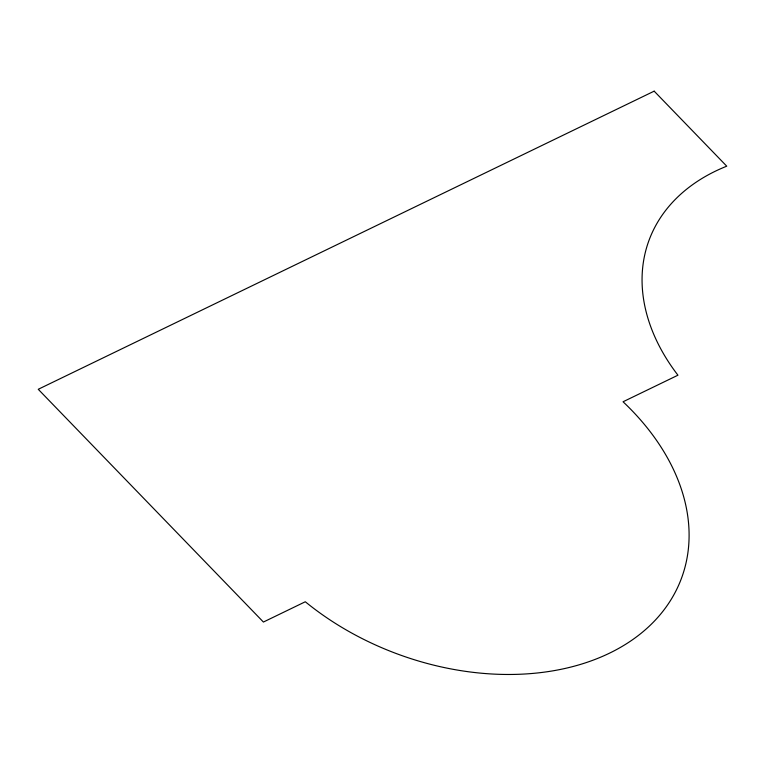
<?xml version="1.0" encoding="UTF-8"?>
<svg xmlns="http://www.w3.org/2000/svg" width="765" height="765" viewBox="0 0 765 765"><rect width="100%" height="100%" fill="white"/><g stroke="black" fill="none" stroke-linecap="round" stroke-linejoin="round"><path stroke-width="1.15" d="M654.171 91.159L38.25 389.289L263.409 622.041L305.302 601.759A239.722 169.514 20.2 0 0 626.191 643.939A239.722 169.514 20.2 0 0 623.054 401.768L677.943 375.204A220.703 156.06 20.2 0 1 726.75 166.187L654.171 91.159"/></g></svg>
